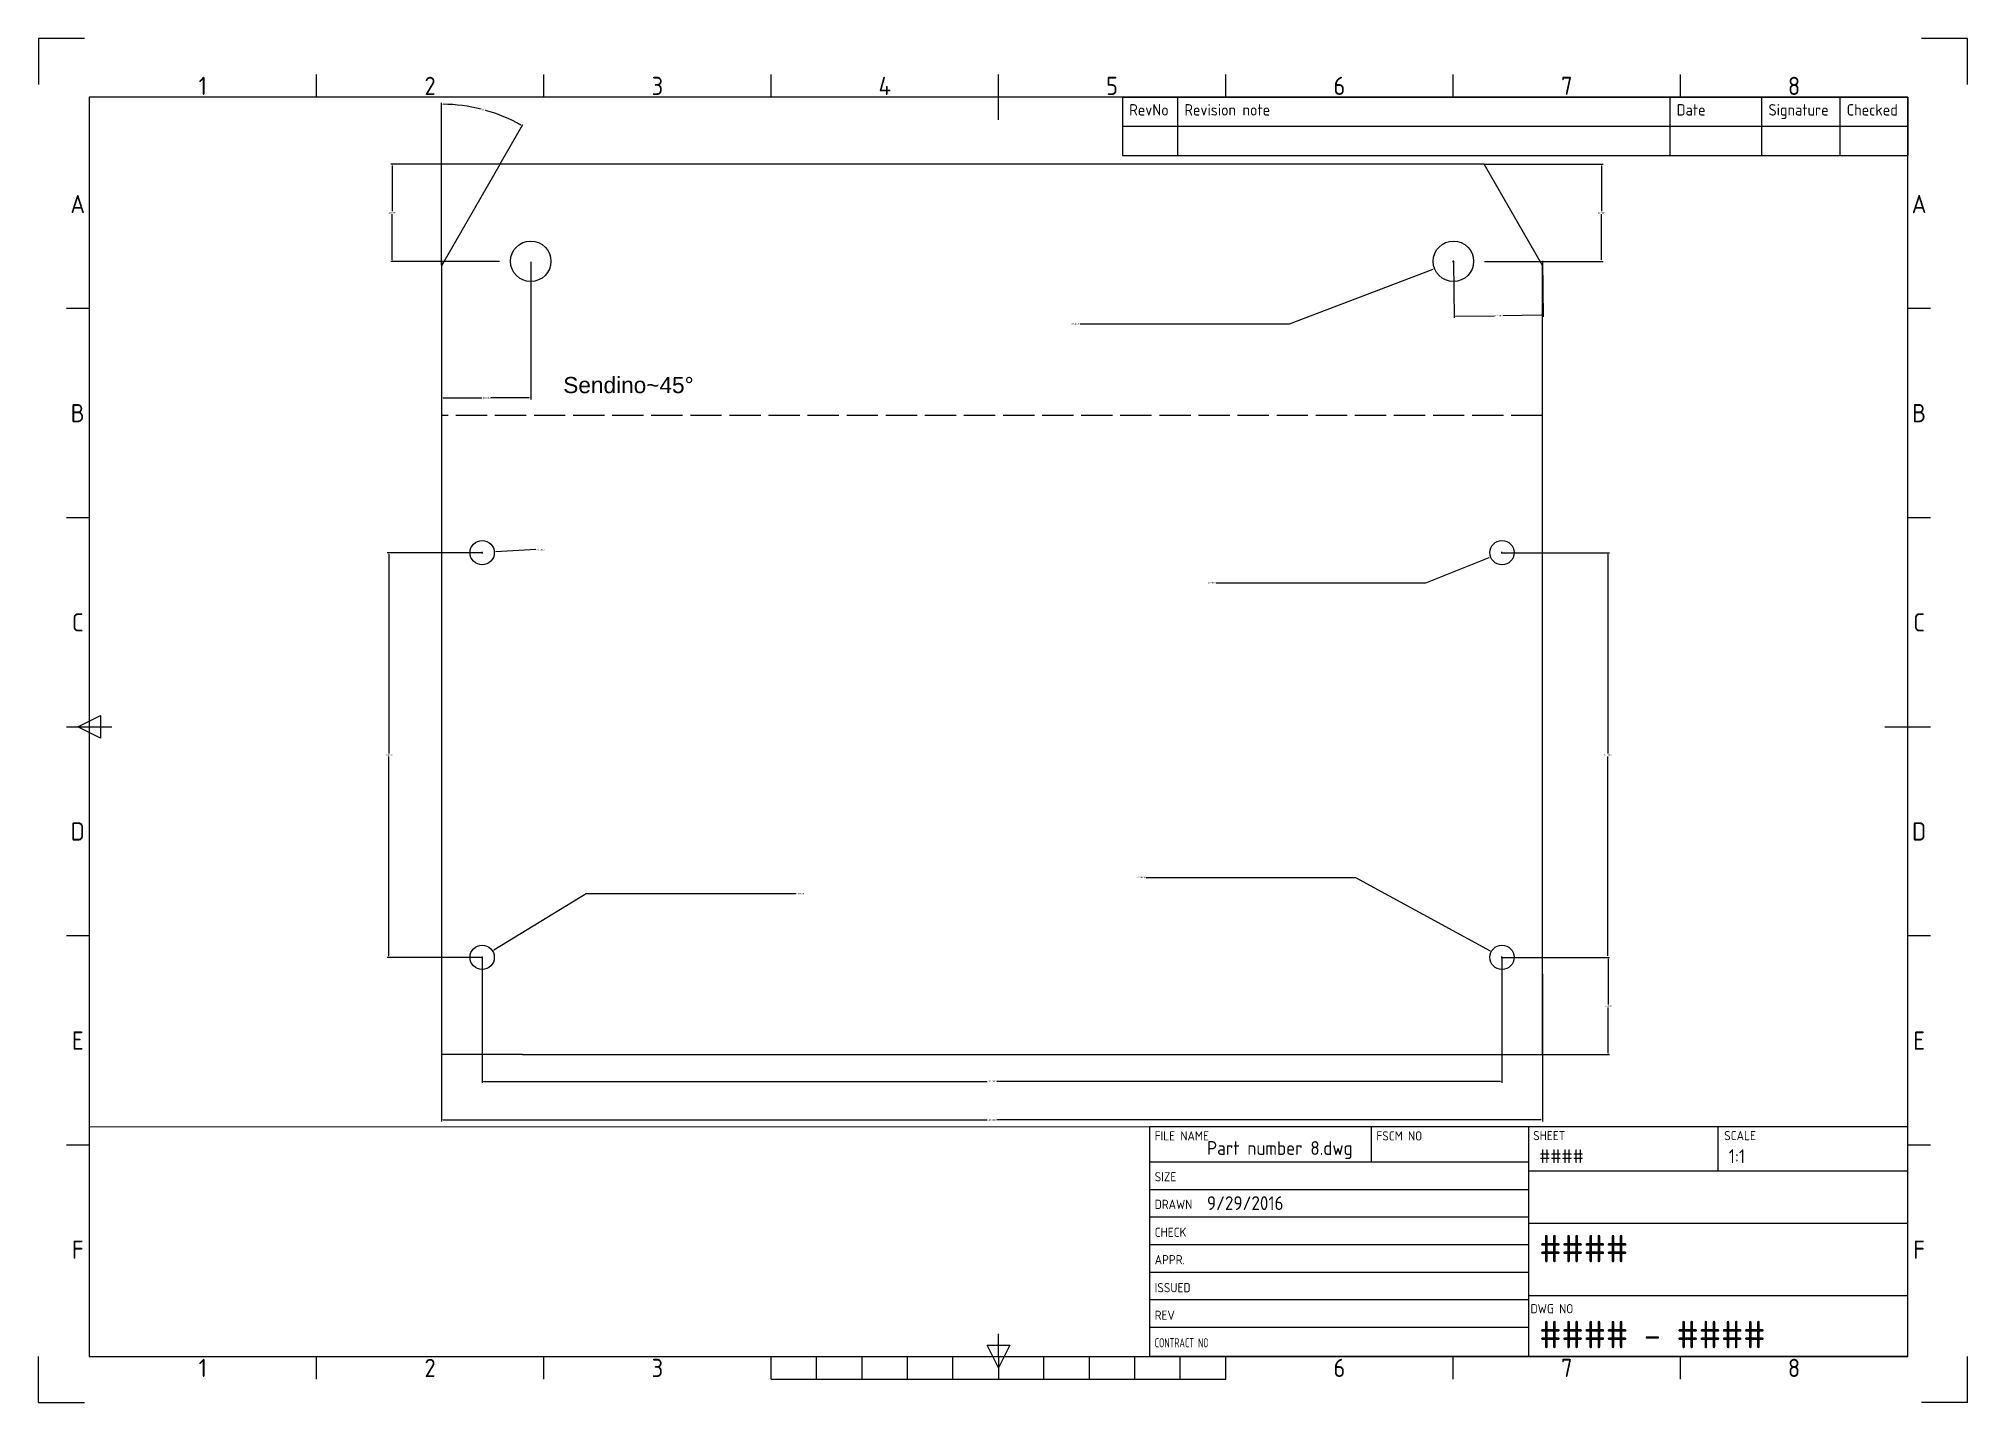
# Paper-space layout 'ISO A3 Title Block' of a CAD drawing. Header units: millimetres. Extents: x 0 to 420, y 0 to 297.
# The model-space entities are those that its viewports show. They can reach past a viewport. Long polylines and large blocks are cut down to what shows.
import ezdxf
from ezdxf.enums import TextEntityAlignment as Align

# ---------------------------------------------------------------- set-up
doc = ezdxf.new("R2010")
doc.units = ezdxf.units.MM
doc.linetypes.add('ACAD_ISO02W100', pattern=[15, 12, -3])
doc.layers.add('Title Block', color=7, linetype='Continuous')
doc.styles.add('ACISOTS', font='isocp.shx', dxfattribs={"height": 1})
doc.styles.add('ISO Proportional', font='isocp.shx')
doc.styles.get("Standard").update_dxf_attribs({"font": 'arial.ttf'})
doc.dimstyles.get("Standard").update_dxf_attribs({"dimtxt": 0.18, "dimasz": 0.18, "dimexe": 0.18, "dimexo": 0.0625, "dimgap": 0.09, "dimtad": 0, "dimtih": 1, "dimtoh": 1, "dimdec": 4, "dimzin": 0, "dimdsep": 46, "dimtxsty": 'Standard', "dimcen": 0.09, "dimadec": 0, "dimazin": 0, "dimtfac": 1, "dimtdec": 4, "dimtofl": 0, "dimtmove": 0, "dimatfit": 3, "dimfxl": 1, "dimtolj": 1, "dimtzin": 0, "dimarcsym": 0})

# ---------------------------------------------------------------- blocks, each defined once
blk = doc.blocks.new('*T36')
at = {"layer": 'Title Block', "color": 0, "lineweight": -2}
for p, q in [((0, 0), (12, 0)), ((0, 0), (0, -6.33)), ((12, 0), (119.19, 0)), ((12, 0), (12, -6.33)), ((119.19, 0), (139.19, 0)), ((119.19, 0), (119.19, -6.33)), ((139.19, 0), (156.21, 0)), ((139.19, 0), (139.19, -6.33)), ((156.21, 0), (171, 0)), ((156.21, 0), (156.21, -6.33)), ((171, 0), (171, -6.33)), ((0, -6.33), (12, -6.33)), ((0, -6.33), (0, -12.67)), ((12, -6.33), (119.19, -6.33)), ((12, -6.33), (12, -12.67)), ((119.19, -6.33), (139.19, -6.33)), ((119.19, -6.33), (119.19, -12.67)), ((139.19, -6.33), (156.21, -6.33)), ((139.19, -6.33), (139.19, -12.67)), ((156.21, -6.33), (171, -6.33)), ((156.21, -6.33), (156.21, -12.67)), ((171, -6.33), (171, -12.67)), ((0, -12.67), (12, -12.67)), ((12, -12.67), (119.19, -12.67)), ((119.19, -12.67), (139.19, -12.67)), ((139.19, -12.67), (156.21, -12.67)), ((156.21, -12.67), (171, -12.67))]:
    blk.add_line(p, q, dxfattribs=at)
at = {"layer": 'Title Block', "color": 0, "char_height": 2.5, "attachment_point": 1, "style": 'ISO Proportional'}
for s, insert, width in [('RevNo', (1.5, -1.5), 9), ('Revision note', (13.5, -1.5), 104.1871), ('Date', (120.69, -1.5), 17), ('Signature', (140.69, -1.5), 14.0204), ('Checked', (157.71, -1.5), 11.7925)]:
    blk.add_mtext(s, dxfattribs=dict(at, insert=insert, width=width))
blk = doc.blocks.new('Title Block')
at = {"layer": 'Title Block'}
for p, q in [((0, 297), (0, 287)), ((10, 297), (0, 297)), ((420, 297), (410, 297)), ((420, 287), (420, 297)), ((60.5, 284.23), (60.5, 289.18)), ((110, 284.23), (110, 289.18)), ((159.5, 284.23), (159.5, 289.18)), ((209, 279.28), (209, 289.18)), ((258.5, 284.23), (258.5, 289.18)), ((308, 284.23), (308, 289.18)), ((357.5, 284.23), (357.5, 289.18)), ((407, 284.23), (11, 284.23)), ((11, 284.23), (11, 10)), ((407, 10), (407, 284.23)), ((11, 238.19), (6.05, 238.19)), ((411.95, 238.19), (407, 238.19)), ((11, 192.66), (6.05, 192.66)), ((411.95, 192.66), (407, 192.66)), ((6.05, 147.12), (15.95, 147.12)), ((8.52, 147.12), (13.47, 149.59)), ((13.47, 144.64), (8.52, 147.12)), ((13.47, 149.59), (13.47, 144.64)), ((402.05, 147.12), (411.95, 147.12)), ((11, 101.58), (6.05, 101.58)), ((411.95, 101.58), (407, 101.58)), ((407, 60), (242, 60)), ((242, 10), (242, 60)), ((290.14, 60), (290.14, 52.38)), ((324.5, 10), (324.5, 60)), ((365.75, 50.35), (365.75, 60)), ((407, 10), (407, 60)), ((11, 56.03), (6.05, 56.03)), ((411.95, 56.03), (407, 56.03)), ((242, 52.38), (324.5, 52.38)), ((242, 46.38), (324.5, 46.38)), ((407, 50.35), (324.5, 50.35)), ((242, 40.38), (324.5, 40.38)), ((324.5, 39.01), (407, 39.01)), ((242, 34.38), (324.5, 34.38)), ((242, 28.38), (324.5, 28.38)), ((242, 22.38), (324.5, 22.38)), ((324.5, 23.29), (407, 23.29)), ((209, 10), (209, 14.95)), ((242, 16.38), (324.5, 16.38)), ((0, 0), (0, 10)), ((11, 10), (407, 10)), ((60.5, 5.05), (60.5, 10)), ((110, 5.05), (110, 10)), ((159.5, 5.05), (159.5, 10)), ((169.4, 5.05), (169.4, 10)), ((179.3, 5.05), (179.3, 10)), ((189.2, 5.05), (189.2, 10)), ((199.1, 5.05), (199.1, 10)), ((206.53, 12.47), (211.47, 12.47)), ((209, 7.52), (206.53, 12.47)), ((211.47, 12.47), (209, 7.52)), ((209, 10), (209, 5.05)), ((218.9, 5.05), (218.9, 10)), ((228.8, 5.05), (228.8, 10)), ((238.7, 5.05), (238.7, 10)), ((407, 10), (242, 10)), ((248.6, 5.05), (248.6, 10)), ((258.5, 5.05), (258.5, 10)), ((308, 5.05), (308, 10)), ((357.5, 5.05), (357.5, 10)), ((420, 0), (420, 10)), ((159.5, 5.05), (258.5, 5.05)), ((0, 0), (10, 0)), ((420, 0), (410, 0))]:
    blk.add_line(p, q, dxfattribs=at)
blk.add_blockref('*T36', (236, 284.23))
at = {"layer": 'Title Block', "style": 'ISO Proportional'}
for s, p in [('1', (35.75, 286.7)), ('2', (85.25, 286.7)), ('3', (134.75, 286.7)), ('4', (184.25, 286.7)), ('5', (233.75, 286.7)), ('6', (283.25, 286.7)), ('7', (332.75, 286.7)), ('8', (382.25, 286.7)), ('A', (8.52, 260.96)), ('A', (409.48, 260.96)), ('B', (8.52, 215.43)), ('B', (409.48, 215.43)), ('C', (8.52, 169.88)), ('C', (409.48, 169.88)), ('D', (8.52, 124.34)), ('D', (409.48, 124.34)), ('E', (8.52, 78.8)), ('E', (409.48, 78.8)), ('F', (8.52, 33.27)), ('F', (409.48, 33.27)), ('1', (35.75, 7.52)), ('2', (85.25, 7.52)), ('3', (134.75, 7.52)), ('6', (283.25, 7.52)), ('7', (332.75, 7.52)), ('8', (382.25, 7.52))]:
    blk.add_text(s, height=3.96, dxfattribs=at).set_placement(p, align=Align.MIDDLE)
at = {"layer": 'Title Block', "lineweight": 25, "style": 'ACISOTS'}
for s, p in [('FILE NAME', (243.03, 57.04)), ('FSCM NO', (291.3, 57.04)), ('SHEET', (325.45, 57.11)), ('SCALE', (367.03, 57.11)), ('SIZE', (243.03, 48.14)), ('DRAWN', (243.03, 42.14)), ('CHECK', (243.03, 36.05)), ('APPR.', (243.03, 30.08)), ('ISSUED', (243.03, 23.99)), ('REV', (243.03, 17.99))]:
    blk.add_text(s, height=2, dxfattribs=at).set_placement(p)
at = {"layer": 'Title Block', "lineweight": 25, "style": 'ACISOTS', "width": 0.683519}
blk.add_text('CONTRACT NO', height=2, dxfattribs=at).set_placement((243.03, 11.99))
at = {"layer": 'Title Block', "insert": (324.88, 21.41), "char_height": 2, "width": 8.8, "attachment_point": 1, "style": 'ACISOTS'}
blk.add_mtext('DWG NO', dxfattribs=at)
at = {"layer": 'Title Block', "lineweight": 35, "style": 'ACISOTS'}
for tag, p, height in [('FILE_NAME', (254.41, 53.9), 3), ('FSCM_NO', (293.68, 53.04), 3), ('SHEET', (326.77, 52.11), 3), ('SCALE', (368.02, 52.11), 3), ('SIZE', (254.7, 48.23), 3), ('DESIGN_ACTIVITY', (328.79, 43.14), 3.5), ('CHECK_DATE', (254.41, 41.9), 3), ('CHECK_DATE', (254.7, 36.14), 3), ('CHECKED_BY', (277.96, 36.14), 3), ('SHEETNAME', (326.77, 30.48), 6), ('APPROVAL_DATE', (254.7, 30.17), 3), ('APPROVED_BY', (277.96, 30.17), 3), ('ISSUE_DATE', (254.7, 24.08), 3), ('ISSUED_BY', (277.96, 24.08), 3), ('DRAWING_SUBTITLE', (328.79, 25.44), 3), ('REVISION', (254.7, 18.08), 3), ('SHEETNUMBER-NAME', (326.77, 11.76), 6), ('CONTRACT_NO', (254.7, 12.08), 3.5)]:
    blk.add_attdef(tag, p, '', height=height, dxfattribs=at)
blk = doc.blocks.new('*D17')
at = {"color": 0, "lineweight": -2, "transparency": 16777216}
for p, q in [((2550.2, 1758.36), (2536.75, 1758.36)), ((2536.93, 1758.18), (2536.93, 1752.55)), ((2536.93, 1746.54), (2536.93, 1752.18)), ((2550.2, 1746.36), (2536.75, 1746.36))]:
    blk.add_line(p, q, dxfattribs=at)
at = {"color": 0, "transparency": 16777216}
for points in [[(2536.9, 1758.18), (2536.96, 1758.18), (2536.93, 1758.36)], [(2536.9, 1746.54), (2536.96, 1746.54), (2536.93, 1746.36)]]:
    blk.add_solid(points, dxfattribs=at)
at = {"layer": 'Defpoints', "color": 0, "transparency": 16777216}
for p in [(2550.26, 1758.36), (2536.93, 1746.36), (2550.26, 1746.36)]:
    blk.add_point(p, dxfattribs=at)
at = {"color": 0, "transparency": 16777216, "insert": (2536.93, 1752.36), "char_height": 0.18, "attachment_point": 5}
blk.add_mtext('\\A1;12.0000', dxfattribs=at)
blk = doc.blocks.new('*D18')
at = {"color": 0, "lineweight": -2, "transparency": 16777216}
for p, q in [((2671.89, 1758.36), (2686.53, 1758.36)), ((2686.35, 1758.18), (2686.35, 1752.55)), ((2686.35, 1746.54), (2686.35, 1752.18)), ((2671.89, 1746.36), (2686.53, 1746.36))]:
    blk.add_line(p, q, dxfattribs=at)
at = {"color": 0, "transparency": 16777216}
for points in [[(2686.32, 1758.18), (2686.38, 1758.18), (2686.35, 1758.36)], [(2686.32, 1746.54), (2686.38, 1746.54), (2686.35, 1746.36)]]:
    blk.add_solid(points, dxfattribs=at)
at = {"layer": 'Defpoints', "color": 0, "transparency": 16777216}
for p in [(2671.83, 1758.36), (2671.83, 1746.36), (2686.35, 1746.36)]:
    blk.add_point(p, dxfattribs=at)
at = {"color": 0, "transparency": 16777216, "insert": (2686.35, 1752.36), "char_height": 0.18, "attachment_point": 5}
blk.add_mtext('\\A1;12.0000', dxfattribs=at)
blk = doc.blocks.new('*D19')
at = {"color": 0, "lineweight": -2, "transparency": 16777216}
for p, q in [((2543.04, 1746.3), (2543.04, 1729.31)), ((2554.04, 1746.3), (2554.04, 1729.31)), ((2543.22, 1729.49), (2548.02, 1729.49)), ((2553.86, 1729.49), (2549.07, 1729.49))]:
    blk.add_line(p, q, dxfattribs=at)
at = {"color": 0, "transparency": 16777216}
for points in [[(2543.22, 1729.52), (2543.22, 1729.46), (2543.04, 1729.49)], [(2553.86, 1729.52), (2553.86, 1729.46), (2554.04, 1729.49)]]:
    blk.add_solid(points, dxfattribs=at)
at = {"layer": 'Defpoints', "color": 0, "transparency": 16777216}
for p in [(2543.04, 1746.36), (2554.04, 1746.36), (2543.04, 1729.49)]:
    blk.add_point(p, dxfattribs=at)
at = {"color": 0, "transparency": 16777216, "insert": (2548.54, 1729.49), "char_height": 0.18, "attachment_point": 5}
blk.add_mtext('\\A1;11.0000', dxfattribs=at)
blk = doc.blocks.new('*D20')
at = {"color": 0, "lineweight": -2, "transparency": 16777216}
for p, q in [((2668.05, 1746.3), (2668.13, 1739.39)), ((2679.04, 1746.43), (2679.12, 1739.52)), ((2678.94, 1739.7), (2674.15, 1739.64)), ((2668.3, 1739.57), (2673.1, 1739.63))]:
    blk.add_line(p, q, dxfattribs=at)
at = {"color": 0, "transparency": 16777216}
for points in [[(2678.94, 1739.73), (2678.94, 1739.67), (2679.12, 1739.7)], [(2668.3, 1739.6), (2668.3, 1739.54), (2668.12, 1739.57)]]:
    blk.add_solid(points, dxfattribs=at)
at = {"layer": 'Defpoints', "color": 0, "transparency": 16777216}
for p in [(2668.04, 1746.36), (2679.04, 1746.49), (2679.12, 1739.7)]:
    blk.add_point(p, dxfattribs=at)
at = {"color": 0, "transparency": 16777216, "insert": (2673.62, 1739.64), "char_height": 0.18, "attachment_point": 5}
blk.add_mtext('\\A1;11.0000', dxfattribs=at)
blk = doc.blocks.new('*D21')
at = {"color": 0, "lineweight": -2, "transparency": 16777216}
for p, q in [((2547.95, 1710.36), (2548.13, 1710.36)), ((2548.04, 1710.27), (2548.04, 1710.45)), ((2554.68, 1710.74), (2549.72, 1710.46))]:
    blk.add_line(p, q, dxfattribs=at)
at = {"color": 0, "transparency": 16777216}
blk.add_solid([(2549.72, 1710.49), (2549.72, 1710.43), (2549.54, 1710.45)], dxfattribs=at)
at = {"layer": 'Defpoints', "color": 0, "transparency": 16777216}
for p in [(2546.55, 1710.28), (2549.54, 1710.45)]:
    blk.add_point(p, dxfattribs=at)
at = {"color": 0, "transparency": 16777216, "insert": (2555.24, 1710.74), "char_height": 0.18, "attachment_point": 5}
blk.add_mtext('\\A1;∅3.0000', dxfattribs=at)
blk = doc.blocks.new('*D22')
at = {"color": 0, "lineweight": -2, "transparency": 16777216}
for p, q in [((2547.98, 1710.36), (2536.33, 1710.36)), ((2536.51, 1710.18), (2536.51, 1685.55)), ((2536.51, 1660.54), (2536.51, 1685.18)), ((2547.98, 1660.36), (2536.33, 1660.36))]:
    blk.add_line(p, q, dxfattribs=at)
at = {"color": 0, "transparency": 16777216}
for points in [[(2536.48, 1710.18), (2536.54, 1710.18), (2536.51, 1710.36)], [(2536.48, 1660.54), (2536.54, 1660.54), (2536.51, 1660.36)]]:
    blk.add_solid(points, dxfattribs=at)
at = {"layer": 'Defpoints', "color": 0, "transparency": 16777216}
for p in [(2548.04, 1710.36), (2536.51, 1660.36), (2548.04, 1660.36)]:
    blk.add_point(p, dxfattribs=at)
at = {"color": 0, "transparency": 16777216, "insert": (2536.51, 1685.36), "char_height": 0.18, "attachment_point": 5}
blk.add_mtext('\\A1;50.0000', dxfattribs=at)
blk = doc.blocks.new('*D23')
at = {"color": 0, "lineweight": -2, "transparency": 16777216}
for p, q in [((2674.11, 1710.36), (2687.32, 1710.36)), ((2687.14, 1710.18), (2687.14, 1685.55)), ((2687.14, 1660.54), (2687.14, 1685.18)), ((2674.11, 1660.36), (2687.32, 1660.36))]:
    blk.add_line(p, q, dxfattribs=at)
at = {"color": 0, "transparency": 16777216}
for points in [[(2687.11, 1710.18), (2687.17, 1710.18), (2687.14, 1710.36)], [(2687.11, 1660.54), (2687.17, 1660.54), (2687.14, 1660.36)]]:
    blk.add_solid(points, dxfattribs=at)
at = {"layer": 'Defpoints', "color": 0, "transparency": 16777216}
for p in [(2674.04, 1710.36), (2674.04, 1660.36), (2687.14, 1660.36)]:
    blk.add_point(p, dxfattribs=at)
at = {"color": 0, "transparency": 16777216, "insert": (2687.14, 1685.36), "char_height": 0.18, "attachment_point": 5}
blk.add_mtext('\\A1;50.0000', dxfattribs=at)
blk = doc.blocks.new('*D24')
at = {"color": 0, "lineweight": -2, "transparency": 16777216}
for p, q in [((2674.11, 1660.36), (2687.33, 1660.36)), ((2687.15, 1660.18), (2687.15, 1654.55)), ((2687.15, 1648.54), (2687.15, 1654.18)), ((2674.11, 1648.36), (2687.33, 1648.36))]:
    blk.add_line(p, q, dxfattribs=at)
at = {"color": 0, "transparency": 16777216}
for points in [[(2687.12, 1660.18), (2687.18, 1660.18), (2687.15, 1660.36)], [(2687.12, 1648.54), (2687.18, 1648.54), (2687.15, 1648.36)]]:
    blk.add_solid(points, dxfattribs=at)
at = {"layer": 'Defpoints', "color": 0, "transparency": 16777216}
for p in [(2674.04, 1660.36), (2674.04, 1648.36), (2687.15, 1648.36)]:
    blk.add_point(p, dxfattribs=at)
at = {"color": 0, "transparency": 16777216, "insert": (2687.15, 1654.36), "char_height": 0.18, "attachment_point": 5}
blk.add_mtext('\\A1;12.0000', dxfattribs=at)
blk = doc.blocks.new('*D25')
at = {"color": 0, "lineweight": -2, "transparency": 16777216}
for p, q in [((2548.04, 1660.3), (2548.04, 1644.85)), ((2674.04, 1660.3), (2674.04, 1644.85)), ((2548.22, 1645.03), (2610.45, 1645.03)), ((2673.86, 1645.03), (2611.64, 1645.03))]:
    blk.add_line(p, q, dxfattribs=at)
at = {"color": 0, "transparency": 16777216}
for points in [[(2548.22, 1645.06), (2548.22, 1645), (2548.04, 1645.03)], [(2673.86, 1645.06), (2673.86, 1645), (2674.04, 1645.03)]]:
    blk.add_solid(points, dxfattribs=at)
at = {"layer": 'Defpoints', "color": 0, "transparency": 16777216}
for p in [(2548.04, 1660.36), (2674.04, 1660.36), (2674.04, 1645.03)]:
    blk.add_point(p, dxfattribs=at)
at = {"color": 0, "transparency": 16777216, "insert": (2611.04, 1645.03), "char_height": 0.18, "attachment_point": 5}
blk.add_mtext('\\A1;126.0000', dxfattribs=at)
blk = doc.blocks.new('*D26')
at = {"color": 0, "lineweight": -2, "transparency": 16777216}
for p, q in [((2543.04, 1658.3), (2543.04, 1640.1)), ((2679.04, 1658.3), (2679.04, 1640.1)), ((2543.22, 1640.28), (2610.45, 1640.28)), ((2678.86, 1640.28), (2611.64, 1640.28))]:
    blk.add_line(p, q, dxfattribs=at)
at = {"color": 0, "transparency": 16777216}
for points in [[(2543.22, 1640.31), (2543.22, 1640.25), (2543.04, 1640.28)], [(2678.86, 1640.31), (2678.86, 1640.25), (2679.04, 1640.28)]]:
    blk.add_solid(points, dxfattribs=at)
at = {"layer": 'Defpoints', "color": 0, "transparency": 16777216}
for p in [(2543.04, 1658.36), (2679.04, 1658.36), (2679.04, 1640.28)]:
    blk.add_point(p, dxfattribs=at)
at = {"color": 0, "transparency": 16777216, "insert": (2611.04, 1640.28), "char_height": 0.18, "attachment_point": 5}
blk.add_mtext('\\A1;136.0000', dxfattribs=at)
blk = doc.blocks.new('*D27')
at = {"color": 0, "lineweight": -2, "transparency": 16777216}
for p, q in [((2664.64, 1706.64), (2672.48, 1709.75)), ((2673.95, 1710.36), (2674.13, 1710.36)), ((2674.04, 1710.27), (2674.04, 1710.45)), ((2638.75, 1706.64), (2664.64, 1706.64))]:
    blk.add_line(p, q, dxfattribs=at)
at = {"color": 0, "transparency": 16777216}
blk.add_solid([(2672.47, 1709.77), (2672.49, 1709.72), (2672.65, 1709.81)], dxfattribs=at)
at = {"layer": 'Defpoints', "color": 0, "transparency": 16777216}
for p in [(2672.65, 1709.81), (2675.44, 1710.92)]:
    blk.add_point(p, dxfattribs=at)
at = {"color": 0, "transparency": 16777216, "insert": (2638.19, 1706.64), "char_height": 0.18, "attachment_point": 5}
blk.add_mtext('\\A1;∅3.0000', dxfattribs=at)
blk = doc.blocks.new('*D28')
at = {"color": 0, "lineweight": -2, "transparency": 16777216}
for p, q in [((2630.07, 1670.24), (2655.96, 1670.24)), ((2655.96, 1670.24), (2672.57, 1661.17)), ((2673.95, 1660.36), (2674.13, 1660.36)), ((2674.04, 1660.27), (2674.04, 1660.45))]:
    blk.add_line(p, q, dxfattribs=at)
at = {"color": 0, "transparency": 16777216}
blk.add_solid([(2672.58, 1661.2), (2672.56, 1661.14), (2672.73, 1661.08)], dxfattribs=at)
at = {"layer": 'Defpoints', "color": 0, "transparency": 16777216}
for p in [(2672.73, 1661.08), (2675.36, 1659.65)]:
    blk.add_point(p, dxfattribs=at)
at = {"color": 0, "transparency": 16777216, "insert": (2629.51, 1670.24), "char_height": 0.18, "attachment_point": 5}
blk.add_mtext('\\A1;∅3.0000', dxfattribs=at)
blk = doc.blocks.new('*D29')
at = {"color": 0, "lineweight": -2, "transparency": 16777216}
for p, q in [((2560.89, 1668.22), (2549.48, 1661.24)), ((2586.78, 1668.22), (2560.89, 1668.22)), ((2547.95, 1660.36), (2548.13, 1660.36)), ((2548.04, 1660.27), (2548.04, 1660.45))]:
    blk.add_line(p, q, dxfattribs=at)
at = {"color": 0, "transparency": 16777216}
blk.add_solid([(2549.46, 1661.27), (2549.49, 1661.22), (2549.32, 1661.15)], dxfattribs=at)
at = {"layer": 'Defpoints', "color": 0, "transparency": 16777216}
for p in [(2549.32, 1661.15), (2546.77, 1659.58)]:
    blk.add_point(p, dxfattribs=at)
at = {"color": 0, "transparency": 16777216, "insert": (2587.34, 1668.22), "char_height": 0.18, "attachment_point": 5}
blk.add_mtext('\\A1;∅3.0000', dxfattribs=at)
blk = doc.blocks.new('*D30')
at = {"color": 0, "lineweight": -2, "transparency": 16777216}
for p, q in [((2543.04, 1745.93), (2543.04, 1765.96)), ((2550.29, 1758.42), (2553.09, 1763.26))]:
    blk.add_line(p, q, dxfattribs=at)
for start, end in [(75.7925, 89.482), (60.518, 74.2046)]:
    blk.add_arc((2543.04, 1745.86), 19.91, start, end, dxfattribs=at)
at = {"color": 0, "transparency": 16777216}
for points in [[(2543.22, 1765.75), (2543.22, 1765.8), (2543.04, 1765.78)], [(2552.86, 1763.22), (2552.83, 1763.17), (2553, 1763.11)]]:
    blk.add_solid(points, dxfattribs=at)
at = {"layer": 'Defpoints', "color": 0, "transparency": 16777216}
for p in [(2549.85, 1764.58), (2550.26, 1758.36), (2543.04, 1745.86), (2543.04, 1745.86), (2543.04, 1658.36)]:
    blk.add_point(p, dxfattribs=at)
at = {"color": 0, "transparency": 16777216, "insert": (2548.2, 1765.1), "char_height": 0.18, "attachment_point": 5}
blk.add_mtext('\\A1;30°', dxfattribs=at)
blk = doc.blocks.new('*D31')
at = {"color": 0, "lineweight": -2, "transparency": 16777216}
for p, q in [((2647.81, 1738.62), (2665.54, 1745.41)), ((2667.95, 1746.36), (2668.13, 1746.36)), ((2668.04, 1746.27), (2668.04, 1746.45)), ((2621.92, 1738.62), (2647.81, 1738.62))]:
    blk.add_line(p, q, dxfattribs=at)
at = {"color": 0, "transparency": 16777216}
blk.add_solid([(2665.53, 1745.43), (2665.55, 1745.38), (2665.71, 1745.47)], dxfattribs=at)
at = {"layer": 'Defpoints', "color": 0, "transparency": 16777216}
for p in [(2670.38, 1747.26), (2665.71, 1745.47)]:
    blk.add_point(p, dxfattribs=at)
at = {"color": 0, "transparency": 16777216, "insert": (2621.36, 1738.62), "char_height": 0.18, "attachment_point": 5}
blk.add_mtext('\\A1;∅5.0000', dxfattribs=at)

msp = doc.modelspace()

# ---------------------------------------------------------------- linework, layer by layer
for p, q in [((2543.04467, 1745.86438), (2550.26155, 1758.36438)), ((2671.82779, 1758.36438), (2550.26155, 1758.36438)), ((2679.04467, 1745.86438), (2671.82779, 1758.36438)), ((2543.04467, 1658.36438), (2543.04467, 1745.86438)), ((2679.04467, 1648.36438), (2679.04467, 1745.86438)), ((2553.04467, 1648.36438), (2679.04467, 1648.36438))]:
    msp.add_line(p, q)
at = {"linetype": 'ACAD_ISO02W100'}
msp.add_line((2679.04467, 1727.33121), (2543.04467, 1727.33121), dxfattribs=at)
at = {"linetype": 'ByBlock'}
for p, q in [((2543.04467, 1648.36438), (2543.04467, 1660.36438)), ((2553.04467, 1648.36438), (2543.04467, 1648.36438))]:
    msp.add_line(p, q, dxfattribs=at)
for centre, radius in [((2554.04467, 1746.36438), 2.5), ((2668.04467, 1746.36438), 2.5), ((2548.04467, 1710.36438), 1.5), ((2674.04467, 1710.36438), 1.5), ((2548.04467, 1660.36438), 1.5), ((2674.04467, 1660.36438), 1.5)]:
    msp.add_circle(centre, radius)

# ---------------------------------------------------------------- texts
at = {"linetype": 'ByBlock', "insert": (2558.0661, 1732.07494), "char_height": 2, "attachment_point": 1}
msp.add_mtext_dynamic_manual_height_columns('Sendino~45°', width=120.9785677, gutter_width=1, heights=[0], dxfattribs=at)

# ---------------------------------------------------------------- dimensions: what is measured, and where the dimension line sits
dim = msp.add_angular_dim_2l(base=(2549.85478, 1764.57501), line1=((2543.04467, 1658.36438), (2543.04467, 1745.86438)), line2=((2543.04467, 1745.86438), (2550.26155, 1758.36438)), dimstyle='Standard')
dim.commit()
dim.dimension.update_dxf_attribs({"geometry": '*D30', "text_midpoint": (2548.19813, 1765.09735)})
for base, p1, p2, picture, middle in [((2536.92613, 1746.36438), (2550.26155, 1758.36438), (2550.26155, 1746.36438), '*D17', (2536.92613, 1752.36438)), ((2686.34996, 1746.36438), (2671.82779, 1758.36438), (2671.82779, 1746.36438), '*D18', (2686.34996, 1752.36438)), ((2536.51127, 1660.36438), (2548.04467, 1710.36438), (2548.04467, 1660.36438), '*D22', (2536.51127, 1685.36438)), ((2687.13507, 1660.36438), (2674.04467, 1710.36438), (2674.04467, 1660.36438), '*D23', (2687.13507, 1685.36438)), ((2687.15119, 1648.36438), (2674.04467, 1660.36438), (2674.04467, 1648.36438), '*D24', (2687.15119, 1654.36438))]:
    dim = msp.add_linear_dim(base=base, p1=p1, p2=p2, angle=90, dimstyle='Standard')
    dim.commit()
    dim.dimension.update_dxf_attribs({"geometry": picture, "text_midpoint": middle})
for p1, p2, picture, middle in [((2670.37943, 1747.25818), (2665.7099, 1745.47058), '*D31', (2621.36305, 1738.61931)), ((2546.54703, 1710.28024), (2549.54231, 1710.44852), '*D21', (2554.67892, 1710.73709)), ((2675.43957, 1710.91596), (2672.64976, 1709.8128), '*D27', (2638.18762, 1706.64462)), ((2546.76513, 1659.58157), (2549.32421, 1661.14718), '*D29', (2587.34306, 1668.22482)), ((2675.36112, 1659.64538), (2672.72822, 1661.08338), '*D28', (2629.50807, 1670.24262))]:
    dim = msp.add_diameter_dim_2p(p1=p1, p2=p2, dimstyle='Standard')
    dim.commit()
    dim.dimension.update_dxf_attribs({"geometry": picture, "text_midpoint": middle, "dimtype": 163})
for base, p1, p2, picture, middle in [((2543.04467, 1729.49482), (2554.04467, 1746.36438), (2543.04467, 1746.36438), '*D19', (2548.54467, 1729.49482)), ((2674.04467, 1645.02617), (2548.04467, 1660.36438), (2674.04467, 1660.36438), '*D25', (2611.04467, 1645.02617)), ((2679.04467, 1640.2819), (2543.04467, 1658.36438), (2679.04467, 1658.36438), '*D26', (2611.04467, 1640.2819))]:
    dim = msp.add_linear_dim(base=base, p1=p1, p2=p2, dimstyle='Standard')
    dim.commit()
    dim.dimension.update_dxf_attribs({"geometry": picture, "text_midpoint": middle})
dim = msp.add_aligned_dim(p1=(2668.04467, 1746.36438), p2=(2679.04393, 1746.49184), distance=-6.79341, dimstyle='Standard')
dim.commit()
dim.dimension.update_dxf_attribs({"geometry": '*D20', "text_midpoint": (2673.62302, 1739.63515)})

psp = doc.layouts.new('ISO A3 Title Block')

# ---------------------------------------------------------------- block references
ref = psp.add_blockref('Title Block', (0, 0))
ref.add_attrib('SHEETNAME', '####', (326.77, 30.48), dxfattribs={"layer": 'Title Block', "lineweight": 35, "height": 6, "style": 'ACISOTS'})
ref.add_attrib('SHEETNUMBER-NAME', '#### - ####', (326.77, 11.76), dxfattribs={"layer": 'Title Block', "lineweight": 35, "height": 6, "style": 'ACISOTS'})
ref.add_attrib('SCALE', '1:1', (368.02, 52.11), dxfattribs={"layer": 'Title Block', "lineweight": 35, "height": 3, "style": 'ACISOTS'})
ref.add_attrib('SHEET', '####', (326.77, 52.11), dxfattribs={"layer": 'Title Block', "lineweight": 35, "height": 3, "style": 'ACISOTS'})
ref.add_attrib('FILE_NAME', 'Part number 8.dwg', (254.41, 53.9), dxfattribs={"layer": 'Title Block', "lineweight": 35, "height": 3, "style": 'ACISOTS'})
ref.add_attrib('CHECK_DATE', '9/29/2016', (254.41, 41.9), dxfattribs={"layer": 'Title Block', "lineweight": 35, "height": 3, "style": 'ACISOTS'})

# ---------------------------------------------------------------- viewports
at = {"layer": '0'}
psp.add_viewport(center=(209, 172.12), size=(396, 224.23), view_center_point=(2611.82779, 1703.02886), view_height=127.2268677, dxfattribs=at)

doc.saveas('drawing.dxf')
